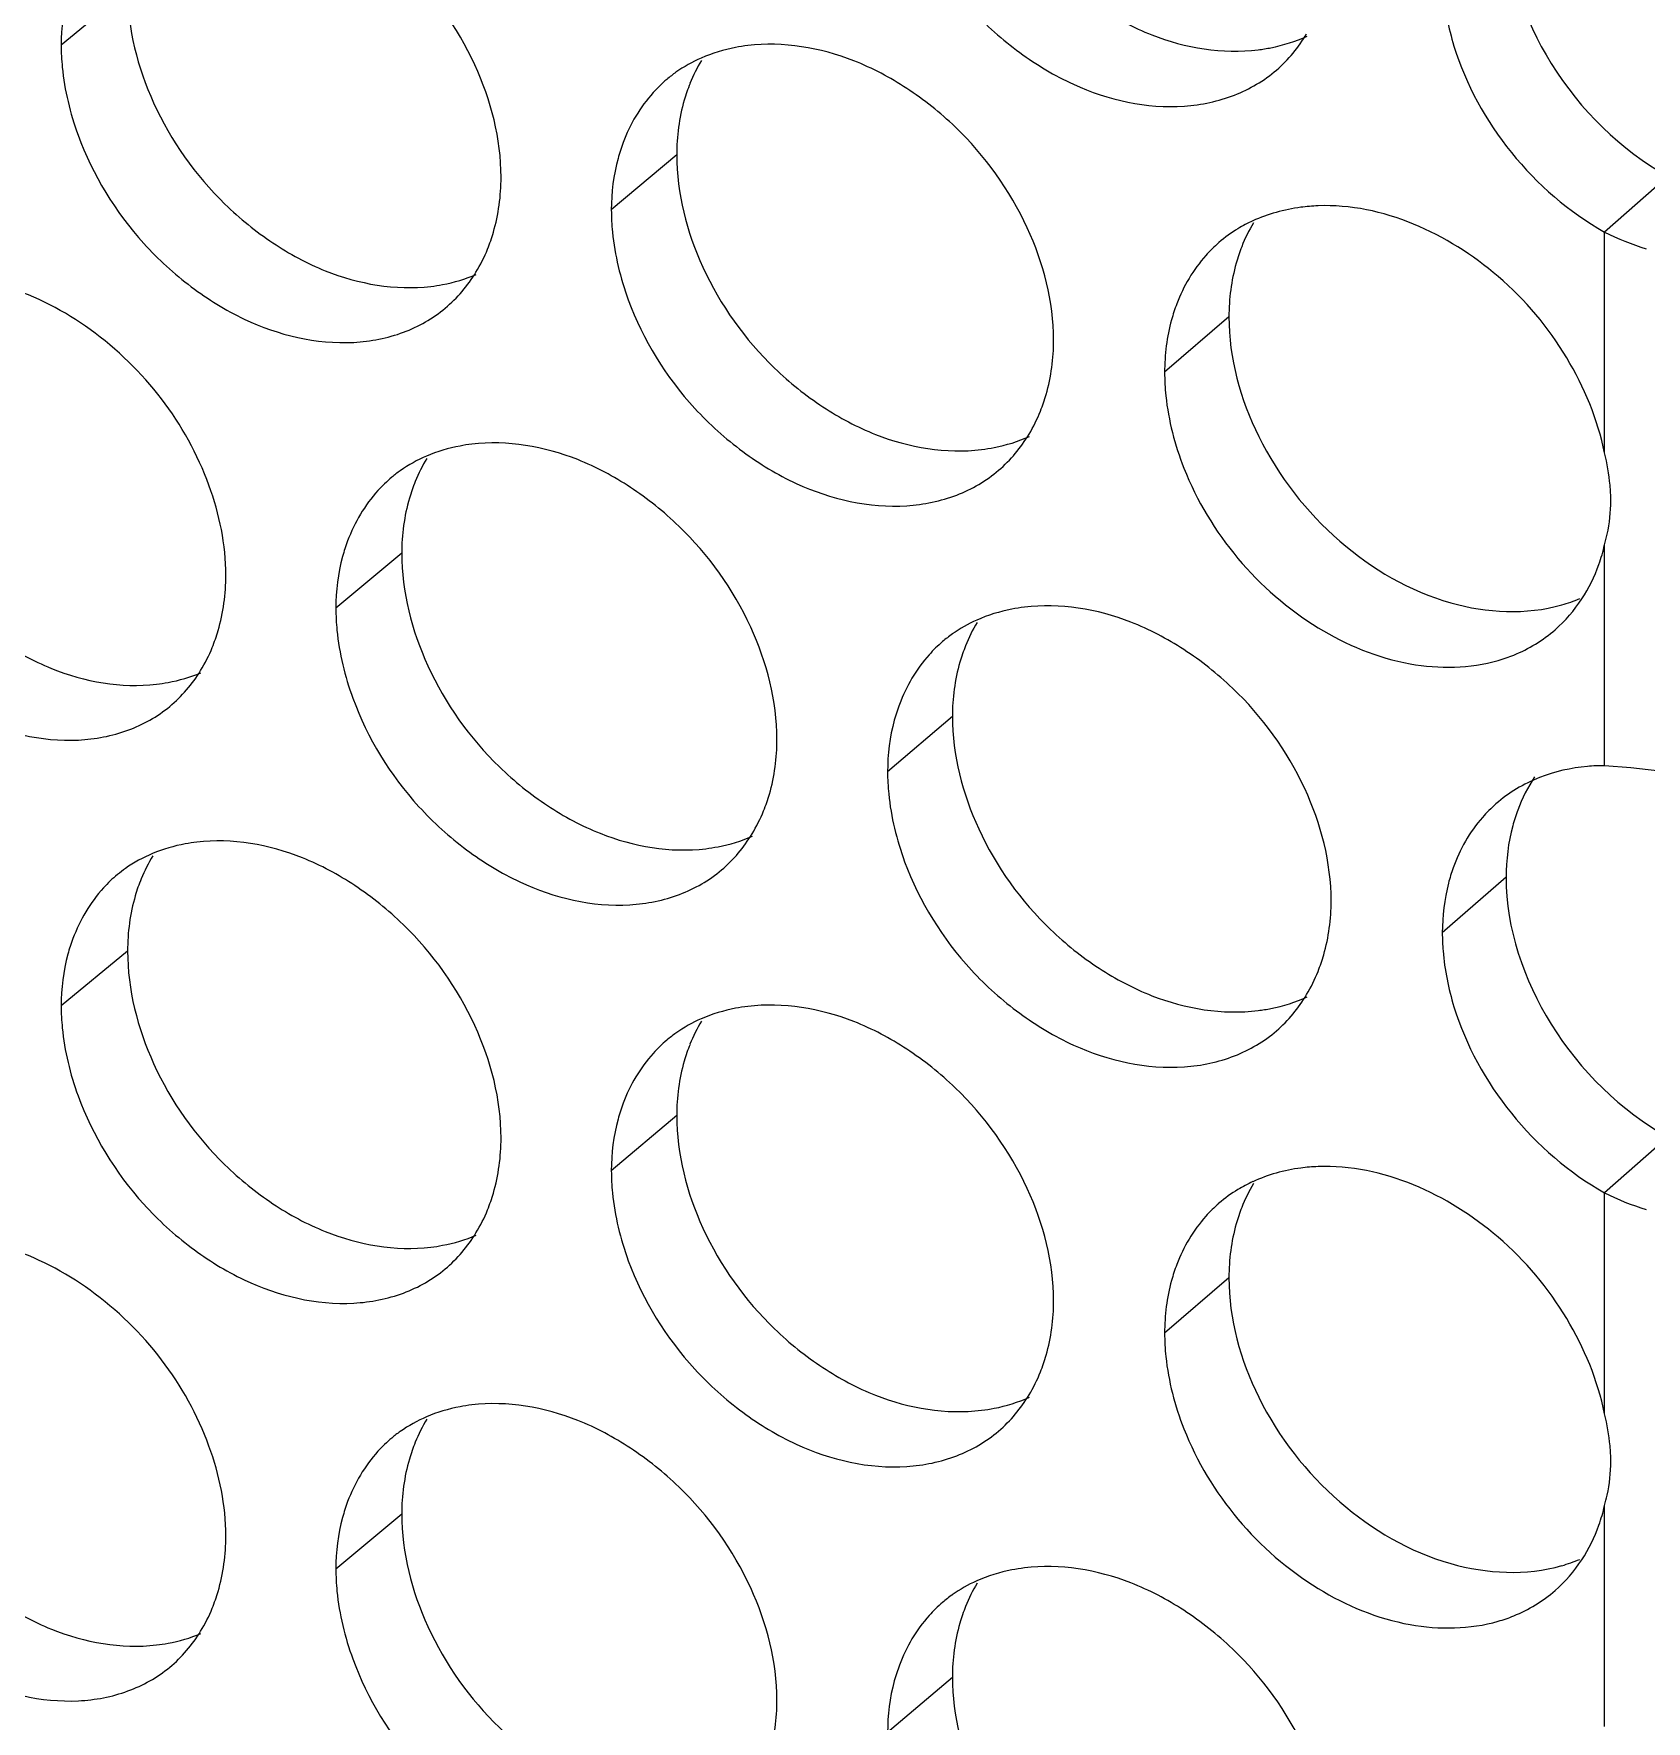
# Model space of a CAD drawing. Header units: millimetres. Extents: x 1177 to 4147, y 93 to 2194.
# Drawn here: x 2687.88 to 2701.09, y 939.57 to 953.4 of the extents above; entities that cross this region are included whole.
import ezdxf

# ---------------------------------------------------------------- set-up
doc = ezdxf.new("R2010")
doc.units = ezdxf.units.MM
doc.header["$LTSCALE"] = 0.1
doc.layers.get('0').update_dxf_attribs({"lineweight": 13})
doc.layers.add('标注', color=251, linetype='Continuous', lineweight=9)

# ---------------------------------------------------------------- blocks, each defined once
blk = doc.blocks.new('02')
for p, q in [((4627.348, 948.367), (4627.348, 950.954)), ((4627.348, 948.367), (4627.348, 950.954)), ((4627.348, 944.704), (4627.348, 947.291)), ((4627.348, 944.704), (4627.348, 947.291)), ((4627.348, 937.117), (4627.348, 939.704)), ((4627.348, 937.117), (4627.348, 939.704)), ((4627.348, 933.454), (4627.348, 936.041)), ((4627.348, 933.454), (4627.348, 936.041))]:
    blk.add_line(p, q)
at = {"layer": '标注'}
for p, q in [((4610.058, 953.784), (4609.28, 953.142)), ((4616.486, 951.857), (4615.721, 951.212)), ((4628.091, 951.605), (4627.348, 950.954)), ((4622.951, 949.96), (4622.198, 949.311)), ((4613.267, 947.192), (4612.496, 946.548)), ((4619.714, 945.28), (4618.955, 944.633)), ((4626.196, 943.398), (4625.449, 942.748)), ((4610.058, 942.534), (4609.28, 941.892)), ((4610.058, 942.534), (4609.28, 941.892)), ((4616.486, 940.607), (4615.721, 939.962)), ((4616.486, 940.607), (4615.721, 939.962)), ((4628.091, 940.355), (4627.348, 939.704)), ((4622.951, 938.71), (4622.198, 938.061)), ((4622.951, 938.71), (4622.198, 938.061)), ((4613.267, 935.942), (4612.496, 935.298)), ((4619.714, 934.03), (4618.955, 933.383))]:
    blk.add_line(p, q, dxfattribs=at)
for centre, radius, start, end in [((4617.403, 951.52), 1.599, 125.3449, 130.1938), ((4618.416, 951.98), 1.912, 149.0222, 158.126), ((4623.959, 949.5), 1.744, 114.6822, 121.1409), ((4624.886, 950.081), 1.918, 149.2796, 158.5755), ((4623.909, 949.583), 1.647, 121.1376, 130.744), ((4628.745, 953.74), 3.117, 243.3667, 253.0477), ((4612.506, 951.471), 1.906, 328.8204, 337.9261), ((4618.964, 949.571), 1.919, 329.1361, 338.1835), ((4615.192, 947.318), 1.906, 148.8645, 158.0006), ((4614.169, 946.863), 1.589, 125.3301, 129.8922), ((4625.364, 947.807), 2.058, 0.0408, 5.1029), ((4625.378, 947.736), 2.02, 340.5097, 347.2785), ((4626.352, 948.323), 1.805, 285.9402, 293.0214), ((4621.65, 945.399), 1.919, 149.179, 158.2551), ((4609.291, 946.807), 1.899, 328.661, 337.8031), ((4620.645, 944.934), 1.61, 125.3606, 130.4975), ((4615.73, 944.892), 1.912, 328.9787, 338.0529), ((4611.976, 942.664), 1.899, 148.7058, 157.8789), ((4611.976, 942.664), 1.899, 148.7058, 157.8789), ((4610.945, 942.213), 1.579, 125.316, 129.5927), ((4610.945, 942.213), 1.579, 125.316, 129.5927), ((4622.206, 943.008), 1.925, 329.2925, 338.318), ((4617.403, 940.27), 1.599, 125.3449, 130.1938), ((4617.403, 940.27), 1.599, 125.3449, 130.1938), ((4618.416, 940.73), 1.912, 149.0222, 158.126), ((4618.416, 940.73), 1.912, 149.0222, 158.126), ((4623.959, 938.25), 1.744, 114.6822, 121.1409), ((4623.959, 938.25), 1.744, 114.6822, 121.1409), ((4624.886, 938.831), 1.918, 149.2796, 158.5755), ((4624.886, 938.831), 1.918, 149.2796, 158.5755), ((4623.909, 938.333), 1.647, 121.1376, 130.744), ((4623.909, 938.333), 1.647, 121.1376, 130.744), ((4628.745, 942.49), 3.117, 243.3667, 253.0477), ((4612.506, 940.221), 1.906, 328.8204, 337.9261), ((4612.506, 940.221), 1.906, 328.8204, 337.9261), ((4618.964, 938.321), 1.919, 329.1361, 338.1835), ((4618.964, 938.321), 1.919, 329.1361, 338.1835), ((4615.192, 936.068), 1.906, 148.8645, 158.0006), ((4614.169, 935.613), 1.589, 125.3301, 129.8922), ((4625.364, 936.557), 2.058, 0.0408, 5.1029), ((4625.364, 936.557), 2.058, 0.0408, 5.1029), ((4625.378, 936.486), 2.02, 340.5097, 347.2785), ((4625.378, 936.486), 2.02, 340.5097, 347.2785), ((4626.352, 937.073), 1.805, 285.9402, 293.0214), ((4626.352, 937.073), 1.805, 285.9402, 293.0214), ((4621.65, 934.149), 1.919, 149.179, 158.2551), ((4609.291, 935.557), 1.899, 328.661, 337.8031), ((4620.645, 933.684), 1.61, 125.3606, 130.4975)]:
    blk.add_arc(centre, radius, start, end, dxfattribs=at)
for points, knots in [([(4619.714, 956.53), (4619.714, 956.08), (4619.958, 955.144), (4620.658, 954.17), (4621.412, 953.571), (4622.201, 953.149), (4622.877, 953.036), (4623.293, 953.088)], [0, 0, 0, 0, 0.246494, 0.511184, 0.643406, 0.77061, 1, 1, 1, 1]), ([(4614.43, 951.595), (4614.43, 952.046), (4614.186, 952.982), (4613.489, 953.959), (4612.738, 954.563), (4611.955, 954.989), (4611.282, 955.108), (4610.868, 955.06)], [0, 0, 0, 0, 0.246935, 0.51222, 0.644595, 0.771733, 1, 1, 1, 1]), ([(4619.155, 954.831), (4619.327, 954.364), (4619.735, 953.705), (4620.482, 953.043), (4621.286, 952.556), (4622.193, 952.351), (4623.018, 952.524), (4623.364, 952.726), (4623.508, 952.851)], [0, 0, 0, 0, 0.272504, 0.410462, 0.544153, 0.785671, 0.895417, 1, 1, 1, 1]), ([(4626.196, 954.648), (4626.196, 954.049), (4626.617, 952.813), (4627.539, 951.918), (4628.091, 951.605)], [0, 0, 0, 0, 0.485697, 1, 1, 1, 1]), ([(4625.449, 953.998), (4625.449, 953.927), (4625.462, 953.634), (4625.521, 953.344), (4625.586, 953.132)], [0, 0, 0, 0, 0.242222, 1, 1, 1, 1]), ([(4609.418, 953.931), (4609.395, 953.871), (4609.313, 953.615), (4609.28, 953.345), (4609.28, 953.142)], [0, 0, 0, 0, 0.241688, 1, 1, 1, 1]), ([(4610.058, 953.784), (4610.058, 953.333), (4610.299, 952.397), (4610.993, 951.418), (4611.74, 950.814), (4612.522, 950.387), (4613.194, 950.268), (4613.607, 950.317)], [0, 0, 0, 0, 0.247242, 0.512574, 0.644829, 0.771813, 1, 1, 1, 1]), ([(4623.293, 953.088), (4623.343, 953.094), (4623.54, 953.126), (4623.732, 953.186), (4623.866, 953.248)], [0, 0, 0, 0, 0.255988, 1, 1, 1, 1]), ([(4609.28, 953.142), (4609.28, 953.056), (4609.299, 952.698), (4609.385, 952.345), (4609.478, 952.089)], [0, 0, 0, 0, 0.240605, 1, 1, 1, 1]), ([(4617.318, 953.137), (4617.27, 953.131), (4617.084, 953.102), (4616.902, 953.047), (4616.773, 952.991)], [0, 0, 0, 0, 0.25587, 1, 1, 1, 1]), ([(4620.899, 949.689), (4620.899, 950.139), (4620.654, 951.075), (4619.952, 952.049), (4619.198, 952.649), (4618.409, 953.071), (4617.733, 953.187), (4617.318, 953.137)], [0, 0, 0, 0, 0.246434, 0.511288, 0.64364, 0.770925, 1, 1, 1, 1]), ([(4625.586, 953.132), (4625.724, 952.681), (4626.195, 951.826), (4626.932, 951.189), (4627.348, 950.954)], [0, 0, 0, 0, 0.49694, 1, 1, 1, 1]), ([(4616.37, 952.741), (4616.314, 952.693), (4616.097, 952.483), (4615.939, 952.215), (4615.859, 952.002)], [0, 0, 0, 0, 0.246074, 1, 1, 1, 1]), ([(4616.642, 952.692), (4616.616, 952.628), (4616.524, 952.359), (4616.486, 952.072), (4616.486, 951.857)], [0, 0, 0, 0, 0.241514, 1, 1, 1, 1]), ([(4609.478, 952.089), (4609.648, 951.624), (4610.049, 950.967), (4610.784, 950.3), (4611.575, 949.807), (4612.469, 949.589), (4613.288, 949.747), (4613.632, 949.941), (4613.776, 950.062)], [0, 0, 0, 0, 0.27351, 0.411743, 0.545537, 0.786668, 0.895956, 1, 1, 1, 1]), ([(4615.859, 952.002), (4615.837, 951.941), (4615.754, 951.686), (4615.721, 951.415), (4615.721, 951.212)], [0, 0, 0, 0, 0.241904, 1, 1, 1, 1]), ([(4616.486, 951.857), (4616.486, 951.407), (4616.729, 950.471), (4617.427, 949.495), (4618.179, 948.894), (4618.966, 948.471), (4619.641, 948.356), (4620.055, 948.407)], [0, 0, 0, 0, 0.246741, 0.511644, 0.643878, 0.771009, 1, 1, 1, 1]), ([(4614.272, 950.755), (4614.298, 950.819), (4614.392, 951.089), (4614.43, 951.378), (4614.43, 951.595)], [0, 0, 0, 0, 0.241422, 1, 1, 1, 1]), ([(4623.995, 951.261), (4623.927, 951.258), (4623.666, 951.236), (4623.407, 951.165), (4623.231, 951.084)], [0, 0, 0, 0, 0.258302, 1, 1, 1, 1]), ([(4627.348, 948.367), (4627.27, 948.759), (4626.947, 949.531), (4625.94, 950.739), (4624.749, 951.291), (4623.995, 951.261)], [0, 0, 0, 0, 0.254485, 0.51933, 1, 1, 1, 1]), ([(4615.721, 951.212), (4615.721, 951.126), (4615.74, 950.767), (4615.827, 950.414), (4615.92, 950.159)], [0, 0, 0, 0, 0.240702, 1, 1, 1, 1]), ([(4622.834, 950.83), (4622.779, 950.783), (4622.571, 950.578), (4622.419, 950.319), (4622.341, 950.114)], [0, 0, 0, 0, 0.246444, 1, 1, 1, 1]), ([(4623.101, 950.781), (4623.076, 950.718), (4622.987, 950.453), (4622.951, 950.172), (4622.951, 949.96)], [0, 0, 0, 0, 0.241851, 1, 1, 1, 1]), ([(4613.607, 950.317), (4613.653, 950.323), (4613.835, 950.351), (4614.014, 950.403), (4614.139, 950.458)], [0, 0, 0, 0, 0.255679, 1, 1, 1, 1]), ([(4611.209, 946.935), (4611.209, 947.292), (4611.053, 948.036), (4610.498, 949.037), (4609.671, 949.842), (4608.989, 950.204), (4608.638, 950.31)], [0, 0, 0, 0, 0.238714, 0.495406, 0.754851, 1, 1, 1, 1]), ([(4615.92, 950.159), (4616.091, 949.693), (4616.498, 949.035), (4617.24, 948.371), (4618.04, 947.882), (4618.943, 947.673), (4619.766, 947.841), (4620.111, 948.04), (4620.255, 948.164)], [0, 0, 0, 0, 0.272838, 0.410886, 0.544611, 0.786, 0.895595, 1, 1, 1, 1]), ([(4622.341, 950.114), (4622.317, 950.052), (4622.232, 949.793), (4622.198, 949.518), (4622.198, 949.311)], [0, 0, 0, 0, 0.242016, 1, 1, 1, 1]), ([(4622.951, 949.96), (4622.951, 949.479), (4623.228, 948.477), (4624.17, 947.279), (4625.446, 946.521), (4626.431, 946.468), (4626.848, 946.588)], [0, 0, 0, 0, 0.249772, 0.517807, 0.774905, 1, 1, 1, 1]), ([(4620.745, 948.858), (4620.77, 948.922), (4620.862, 949.189), (4620.899, 949.475), (4620.899, 949.689)], [0, 0, 0, 0, 0.241748, 1, 1, 1, 1]), ([(4622.198, 949.311), (4622.198, 949.219), (4622.219, 948.837), (4622.318, 948.461), (4622.424, 948.19)], [0, 0, 0, 0, 0.240389, 1, 1, 1, 1]), ([(4606.857, 949.134), (4606.857, 948.683), (4607.098, 947.747), (4607.789, 946.766), (4608.535, 946.16), (4609.314, 945.731), (4609.984, 945.611), (4610.396, 945.659)], [0, 0, 0, 0, 0.247494, 0.513042, 0.645309, 0.772218, 1, 1, 1, 1]), ([(4614.089, 948.47), (4614.042, 948.464), (4613.861, 948.436), (4613.683, 948.384), (4613.557, 948.33)], [0, 0, 0, 0, 0.255763, 1, 1, 1, 1]), ([(4617.66, 945.013), (4617.66, 945.464), (4617.416, 946.4), (4616.716, 947.375), (4615.963, 947.977), (4615.177, 948.401), (4614.503, 948.519), (4614.089, 948.47)], [0, 0, 0, 0, 0.246684, 0.511753, 0.644116, 0.771328, 1, 1, 1, 1]), ([(4620.055, 948.407), (4620.105, 948.413), (4620.296, 948.443), (4620.484, 948.501), (4620.615, 948.56)], [0, 0, 0, 0, 0.255887, 1, 1, 1, 1]), ([(4613.15, 948.082), (4613.093, 948.034), (4612.873, 947.823), (4612.714, 947.552), (4612.634, 947.338)], [0, 0, 0, 0, 0.245947, 1, 1, 1, 1]), ([(4622.424, 948.19), (4622.574, 947.808), (4623.01, 947.088), (4623.936, 946.281), (4625.012, 945.832), (4625.772, 945.842), (4626.103, 945.937)], [0, 0, 0, 0, 0.264547, 0.530604, 0.77855, 1, 1, 1, 1]), ([(4613.425, 948.032), (4613.399, 947.968), (4613.305, 947.697), (4613.267, 947.408), (4613.267, 947.192)], [0, 0, 0, 0, 0.241351, 1, 1, 1, 1]), ([(4627.348, 947.291), (4627.36, 947.332), (4627.404, 947.501), (4627.421, 947.677), (4627.421, 947.809)], [0, 0, 0, 0, 0.244815, 1, 1, 1, 1]), ([(4606.271, 947.44), (4606.44, 946.975), (4606.839, 946.319), (4607.569, 945.651), (4608.356, 945.156), (4609.246, 944.934), (4610.062, 945.087), (4610.406, 945.279), (4610.551, 945.398)], [0, 0, 0, 0, 0.27385, 0.412176, 0.546005, 0.787007, 0.896139, 1, 1, 1, 1]), ([(4612.634, 947.338), (4612.611, 947.277), (4612.529, 947.022), (4612.496, 946.751), (4612.496, 946.548)], [0, 0, 0, 0, 0.241796, 1, 1, 1, 1]), ([(4613.267, 947.192), (4613.267, 946.741), (4613.51, 945.806), (4614.205, 944.828), (4614.955, 944.225), (4615.739, 943.8), (4616.413, 943.683), (4616.827, 943.733)], [0, 0, 0, 0, 0.246991, 0.512108, 0.644352, 0.77141, 1, 1, 1, 1]), ([(4611.049, 946.09), (4611.075, 946.154), (4611.17, 946.426), (4611.209, 946.717), (4611.209, 946.935)], [0, 0, 0, 0, 0.241257, 1, 1, 1, 1]), ([(4612.496, 946.548), (4612.496, 946.462), (4612.515, 946.104), (4612.601, 945.751), (4612.695, 945.495)], [0, 0, 0, 0, 0.240653, 1, 1, 1, 1]), ([(4620.556, 946.561), (4620.507, 946.555), (4620.316, 946.525), (4620.129, 946.468), (4619.998, 946.409)], [0, 0, 0, 0, 0.255975, 1, 1, 1, 1]), ([(4624.148, 943.122), (4624.148, 943.572), (4623.902, 944.508), (4623.198, 945.48), (4622.441, 946.078), (4621.65, 946.499), (4620.973, 946.613), (4620.556, 946.561)], [0, 0, 0, 0, 0.246187, 0.510826, 0.643167, 0.770525, 1, 1, 1, 1]), ([(4626.103, 945.937), (4626.165, 945.955), (4626.405, 946.037), (4626.627, 946.173), (4626.769, 946.297)], [0, 0, 0, 0, 0.255293, 1, 1, 1, 1]), ([(4619.599, 946.158), (4619.543, 946.11), (4619.329, 945.901), (4619.173, 945.634), (4619.094, 945.423)], [0, 0, 0, 0, 0.246198, 1, 1, 1, 1]), ([(4619.868, 946.11), (4619.843, 946.046), (4619.751, 945.779), (4619.714, 945.494), (4619.714, 945.28)], [0, 0, 0, 0, 0.241677, 1, 1, 1, 1]), ([(4610.396, 945.659), (4610.441, 945.664), (4610.618, 945.691), (4610.792, 945.741), (4610.915, 945.793)], [0, 0, 0, 0, 0.255573, 1, 1, 1, 1]), ([(4612.695, 945.495), (4612.865, 945.029), (4613.269, 944.372), (4614.007, 943.707), (4614.803, 943.216), (4615.701, 943.002), (4616.522, 943.165), (4616.867, 943.362), (4617.011, 943.484)], [0, 0, 0, 0, 0.273173, 0.411313, 0.545072, 0.786333, 0.895775, 1, 1, 1, 1]), ([(4619.094, 945.423), (4619.071, 945.363), (4618.988, 945.107), (4618.955, 944.836), (4618.955, 944.633)], [0, 0, 0, 0, 0.242012, 1, 1, 1, 1]), ([(4619.714, 945.28), (4619.714, 944.83), (4619.958, 943.894), (4620.658, 942.92), (4621.412, 942.321), (4622.201, 941.899), (4622.877, 941.786), (4623.293, 941.838)], [0, 0, 0, 0, 0.246494, 0.511184, 0.643406, 0.77061, 1, 1, 1, 1]), ([(4617.504, 944.178), (4617.53, 944.241), (4617.623, 944.511), (4617.66, 944.798), (4617.66, 945.013)], [0, 0, 0, 0, 0.241585, 1, 1, 1, 1]), ([(4618.955, 944.633), (4618.955, 944.547), (4618.974, 944.188), (4619.061, 943.836), (4619.155, 943.581)], [0, 0, 0, 0, 0.240751, 1, 1, 1, 1]), ([(4627.348, 944.704), (4627.281, 944.705), (4627.022, 944.694), (4626.765, 944.636), (4626.586, 944.566)], [0, 0, 0, 0, 0.258603, 1, 1, 1, 1]), ([(4630.617, 944.049), (4630.361, 944.15), (4629.819, 944.314), (4628.729, 944.546), (4627.896, 944.667), (4627.348, 944.704)], [0, 0, 0, 0, 0.246985, 0.506558, 1, 1, 1, 1]), ([(4626.077, 944.258), (4626.021, 944.209), (4625.806, 943.995), (4625.653, 943.723), (4625.576, 943.508)], [0, 0, 0, 0, 0.24633, 1, 1, 1, 1]), ([(4626.333, 944.186), (4626.31, 944.125), (4626.229, 943.87), (4626.196, 943.6), (4626.196, 943.398)], [0, 0, 0, 0, 0.242216, 1, 1, 1, 1]), ([(4610.868, 943.81), (4610.823, 943.805), (4610.647, 943.778), (4610.473, 943.728), (4610.351, 943.677)], [0, 0, 0, 0, 0.255654, 1, 1, 1, 1]), ([(4610.868, 943.81), (4610.823, 943.805), (4610.647, 943.778), (4610.473, 943.728), (4610.351, 943.677)], [0, 0, 0, 0, 0.255654, 1, 1, 1, 1]), ([(4614.43, 940.345), (4614.43, 940.796), (4614.186, 941.732), (4613.489, 942.709), (4612.738, 943.313), (4611.955, 943.739), (4611.282, 943.858), (4610.868, 943.81)], [0, 0, 0, 0, 0.246935, 0.51222, 0.644595, 0.771733, 1, 1, 1, 1]), ([(4614.43, 940.345), (4614.43, 940.796), (4614.186, 941.732), (4613.489, 942.709), (4612.738, 943.313), (4611.955, 943.739), (4611.282, 943.858), (4610.868, 943.81)], [0, 0, 0, 0, 0.246935, 0.51222, 0.644595, 0.771733, 1, 1, 1, 1]), ([(4616.827, 943.733), (4616.875, 943.739), (4617.061, 943.768), (4617.244, 943.823), (4617.373, 943.88)], [0, 0, 0, 0, 0.255784, 1, 1, 1, 1]), ([(4619.155, 943.581), (4619.327, 943.114), (4619.735, 942.455), (4620.482, 941.793), (4621.286, 941.306), (4622.193, 941.101), (4623.018, 941.274), (4623.364, 941.476), (4623.508, 941.601)], [0, 0, 0, 0, 0.272504, 0.410462, 0.544153, 0.785671, 0.895417, 1, 1, 1, 1]), ([(4609.939, 943.43), (4609.881, 943.382), (4609.659, 943.17), (4609.499, 942.897), (4609.418, 942.681)], [0, 0, 0, 0, 0.245817, 1, 1, 1, 1]), ([(4609.939, 943.43), (4609.881, 943.382), (4609.659, 943.17), (4609.499, 942.897), (4609.418, 942.681)], [0, 0, 0, 0, 0.245817, 1, 1, 1, 1]), ([(4610.217, 943.379), (4610.19, 943.315), (4610.096, 943.043), (4610.058, 942.752), (4610.058, 942.534)], [0, 0, 0, 0, 0.241186, 1, 1, 1, 1]), ([(4610.217, 943.379), (4610.19, 943.315), (4610.096, 943.043), (4610.058, 942.752), (4610.058, 942.534)], [0, 0, 0, 0, 0.241186, 1, 1, 1, 1]), ([(4625.576, 943.508), (4625.555, 943.449), (4625.48, 943.202), (4625.449, 942.943), (4625.449, 942.748)], [0, 0, 0, 0, 0.242457, 1, 1, 1, 1]), ([(4626.196, 943.398), (4626.196, 942.799), (4626.617, 941.563), (4627.539, 940.668), (4628.091, 940.355)], [0, 0, 0, 0, 0.485697, 1, 1, 1, 1]), ([(4623.995, 942.297), (4624.02, 942.36), (4624.111, 942.626), (4624.148, 942.909), (4624.148, 943.122)], [0, 0, 0, 0, 0.241909, 1, 1, 1, 1]), ([(4625.449, 942.748), (4625.449, 942.677), (4625.462, 942.384), (4625.521, 942.094), (4625.586, 941.882)], [0, 0, 0, 0, 0.242222, 1, 1, 1, 1]), ([(4609.418, 942.681), (4609.395, 942.621), (4609.313, 942.365), (4609.28, 942.095), (4609.28, 941.892)], [0, 0, 0, 0, 0.241688, 1, 1, 1, 1]), ([(4609.418, 942.681), (4609.395, 942.621), (4609.313, 942.365), (4609.28, 942.095), (4609.28, 941.892)], [0, 0, 0, 0, 0.241688, 1, 1, 1, 1]), ([(4610.058, 942.534), (4610.058, 942.083), (4610.299, 941.147), (4610.993, 940.168), (4611.74, 939.564), (4612.522, 939.137), (4613.194, 939.018), (4613.607, 939.067)], [0, 0, 0, 0, 0.247242, 0.512574, 0.644829, 0.771813, 1, 1, 1, 1]), ([(4610.058, 942.534), (4610.058, 942.083), (4610.299, 941.147), (4610.993, 940.168), (4611.74, 939.564), (4612.522, 939.137), (4613.194, 939.018), (4613.607, 939.067)], [0, 0, 0, 0, 0.247242, 0.512574, 0.644829, 0.771813, 1, 1, 1, 1]), ([(4623.293, 941.838), (4623.343, 941.844), (4623.54, 941.876), (4623.732, 941.936), (4623.866, 941.998)], [0, 0, 0, 0, 0.255988, 1, 1, 1, 1]), ([(4609.28, 941.892), (4609.28, 941.806), (4609.299, 941.448), (4609.385, 941.095), (4609.478, 940.839)], [0, 0, 0, 0, 0.240605, 1, 1, 1, 1]), ([(4609.28, 941.892), (4609.28, 941.806), (4609.299, 941.448), (4609.385, 941.095), (4609.478, 940.839)], [0, 0, 0, 0, 0.240605, 1, 1, 1, 1]), ([(4617.318, 941.887), (4617.27, 941.881), (4617.084, 941.852), (4616.902, 941.797), (4616.773, 941.741)], [0, 0, 0, 0, 0.25587, 1, 1, 1, 1]), ([(4617.318, 941.887), (4617.27, 941.881), (4617.084, 941.852), (4616.902, 941.797), (4616.773, 941.741)], [0, 0, 0, 0, 0.25587, 1, 1, 1, 1]), ([(4620.899, 938.439), (4620.899, 938.889), (4620.654, 939.825), (4619.952, 940.799), (4619.198, 941.399), (4618.409, 941.821), (4617.733, 941.937), (4617.318, 941.887)], [0, 0, 0, 0, 0.246434, 0.511288, 0.64364, 0.770925, 1, 1, 1, 1]), ([(4620.899, 938.439), (4620.899, 938.889), (4620.654, 939.825), (4619.952, 940.799), (4619.198, 941.399), (4618.409, 941.821), (4617.733, 941.937), (4617.318, 941.887)], [0, 0, 0, 0, 0.246434, 0.511288, 0.64364, 0.770925, 1, 1, 1, 1]), ([(4625.586, 941.882), (4625.724, 941.431), (4626.195, 940.576), (4626.932, 939.939), (4627.348, 939.704)], [0, 0, 0, 0, 0.49694, 1, 1, 1, 1]), ([(4616.37, 941.491), (4616.314, 941.443), (4616.097, 941.233), (4615.939, 940.965), (4615.859, 940.752)], [0, 0, 0, 0, 0.246074, 1, 1, 1, 1]), ([(4616.37, 941.491), (4616.314, 941.443), (4616.097, 941.233), (4615.939, 940.965), (4615.859, 940.752)], [0, 0, 0, 0, 0.246074, 1, 1, 1, 1]), ([(4616.642, 941.442), (4616.616, 941.378), (4616.524, 941.109), (4616.486, 940.822), (4616.486, 940.607)], [0, 0, 0, 0, 0.241514, 1, 1, 1, 1]), ([(4616.642, 941.442), (4616.616, 941.378), (4616.524, 941.109), (4616.486, 940.822), (4616.486, 940.607)], [0, 0, 0, 0, 0.241514, 1, 1, 1, 1]), ([(4609.478, 940.839), (4609.648, 940.374), (4610.049, 939.717), (4610.784, 939.05), (4611.575, 938.557), (4612.469, 938.339), (4613.288, 938.497), (4613.632, 938.691), (4613.776, 938.812)], [0, 0, 0, 0, 0.27351, 0.411743, 0.545537, 0.786668, 0.895956, 1, 1, 1, 1]), ([(4609.478, 940.839), (4609.648, 940.374), (4610.049, 939.717), (4610.784, 939.05), (4611.575, 938.557), (4612.469, 938.339), (4613.288, 938.497), (4613.632, 938.691), (4613.776, 938.812)], [0, 0, 0, 0, 0.27351, 0.411743, 0.545537, 0.786668, 0.895956, 1, 1, 1, 1]), ([(4615.859, 940.752), (4615.837, 940.691), (4615.754, 940.436), (4615.721, 940.165), (4615.721, 939.962)], [0, 0, 0, 0, 0.241904, 1, 1, 1, 1]), ([(4615.859, 940.752), (4615.837, 940.691), (4615.754, 940.436), (4615.721, 940.165), (4615.721, 939.962)], [0, 0, 0, 0, 0.241904, 1, 1, 1, 1]), ([(4616.486, 940.607), (4616.486, 940.157), (4616.729, 939.221), (4617.427, 938.245), (4618.179, 937.644), (4618.966, 937.221), (4619.641, 937.106), (4620.055, 937.157)], [0, 0, 0, 0, 0.246741, 0.511644, 0.643878, 0.771009, 1, 1, 1, 1]), ([(4616.486, 940.607), (4616.486, 940.157), (4616.729, 939.221), (4617.427, 938.245), (4618.179, 937.644), (4618.966, 937.221), (4619.641, 937.106), (4620.055, 937.157)], [0, 0, 0, 0, 0.246741, 0.511644, 0.643878, 0.771009, 1, 1, 1, 1]), ([(4614.272, 939.505), (4614.298, 939.569), (4614.392, 939.839), (4614.43, 940.128), (4614.43, 940.345)], [0, 0, 0, 0, 0.241422, 1, 1, 1, 1]), ([(4614.272, 939.505), (4614.298, 939.569), (4614.392, 939.839), (4614.43, 940.128), (4614.43, 940.345)], [0, 0, 0, 0, 0.241422, 1, 1, 1, 1]), ([(4623.995, 940.011), (4623.927, 940.008), (4623.666, 939.986), (4623.407, 939.915), (4623.231, 939.834)], [0, 0, 0, 0, 0.258302, 1, 1, 1, 1]), ([(4623.995, 940.011), (4623.927, 940.008), (4623.666, 939.986), (4623.407, 939.915), (4623.231, 939.834)], [0, 0, 0, 0, 0.258302, 1, 1, 1, 1]), ([(4627.348, 937.117), (4627.27, 937.509), (4626.947, 938.281), (4625.94, 939.489), (4624.749, 940.041), (4623.995, 940.011)], [0, 0, 0, 0, 0.254485, 0.51933, 1, 1, 1, 1]), ([(4627.348, 937.117), (4627.27, 937.509), (4626.947, 938.281), (4625.94, 939.489), (4624.749, 940.041), (4623.995, 940.011)], [0, 0, 0, 0, 0.254485, 0.51933, 1, 1, 1, 1]), ([(4615.721, 939.962), (4615.721, 939.876), (4615.74, 939.517), (4615.827, 939.164), (4615.92, 938.909)], [0, 0, 0, 0, 0.240702, 1, 1, 1, 1]), ([(4615.721, 939.962), (4615.721, 939.876), (4615.74, 939.517), (4615.827, 939.164), (4615.92, 938.909)], [0, 0, 0, 0, 0.240702, 1, 1, 1, 1]), ([(4622.834, 939.58), (4622.779, 939.533), (4622.571, 939.328), (4622.419, 939.069), (4622.341, 938.864)], [0, 0, 0, 0, 0.246444, 1, 1, 1, 1]), ([(4622.834, 939.58), (4622.779, 939.533), (4622.571, 939.328), (4622.419, 939.069), (4622.341, 938.864)], [0, 0, 0, 0, 0.246444, 1, 1, 1, 1]), ([(4623.101, 939.531), (4623.076, 939.468), (4622.987, 939.203), (4622.951, 938.922), (4622.951, 938.71)], [0, 0, 0, 0, 0.241851, 1, 1, 1, 1]), ([(4623.101, 939.531), (4623.076, 939.468), (4622.987, 939.203), (4622.951, 938.922), (4622.951, 938.71)], [0, 0, 0, 0, 0.241851, 1, 1, 1, 1]), ([(4613.607, 939.067), (4613.653, 939.073), (4613.835, 939.101), (4614.014, 939.153), (4614.139, 939.208)], [0, 0, 0, 0, 0.255679, 1, 1, 1, 1]), ([(4613.607, 939.067), (4613.653, 939.073), (4613.835, 939.101), (4614.014, 939.153), (4614.139, 939.208)], [0, 0, 0, 0, 0.255679, 1, 1, 1, 1]), ([(4611.209, 935.685), (4611.209, 936.042), (4611.053, 936.786), (4610.498, 937.787), (4609.671, 938.592), (4608.989, 938.954), (4608.638, 939.06)], [0, 0, 0, 0, 0.238714, 0.495406, 0.754851, 1, 1, 1, 1]), ([(4615.92, 938.909), (4616.091, 938.443), (4616.498, 937.785), (4617.24, 937.121), (4618.04, 936.632), (4618.943, 936.423), (4619.766, 936.591), (4620.111, 936.79), (4620.255, 936.914)], [0, 0, 0, 0, 0.272838, 0.410886, 0.544611, 0.786, 0.895595, 1, 1, 1, 1]), ([(4615.92, 938.909), (4616.091, 938.443), (4616.498, 937.785), (4617.24, 937.121), (4618.04, 936.632), (4618.943, 936.423), (4619.766, 936.591), (4620.111, 936.79), (4620.255, 936.914)], [0, 0, 0, 0, 0.272838, 0.410886, 0.544611, 0.786, 0.895595, 1, 1, 1, 1]), ([(4622.341, 938.864), (4622.317, 938.802), (4622.232, 938.543), (4622.198, 938.268), (4622.198, 938.061)], [0, 0, 0, 0, 0.242016, 1, 1, 1, 1]), ([(4622.341, 938.864), (4622.317, 938.802), (4622.232, 938.543), (4622.198, 938.268), (4622.198, 938.061)], [0, 0, 0, 0, 0.242016, 1, 1, 1, 1]), ([(4622.951, 938.71), (4622.951, 938.229), (4623.228, 937.227), (4624.17, 936.029), (4625.446, 935.271), (4626.431, 935.218), (4626.848, 935.338)], [0, 0, 0, 0, 0.249772, 0.517807, 0.774905, 1, 1, 1, 1]), ([(4622.951, 938.71), (4622.951, 938.229), (4623.228, 937.227), (4624.17, 936.029), (4625.446, 935.271), (4626.431, 935.218), (4626.848, 935.338)], [0, 0, 0, 0, 0.249772, 0.517807, 0.774905, 1, 1, 1, 1]), ([(4620.745, 937.608), (4620.77, 937.672), (4620.862, 937.939), (4620.899, 938.225), (4620.899, 938.439)], [0, 0, 0, 0, 0.241748, 1, 1, 1, 1]), ([(4620.745, 937.608), (4620.77, 937.672), (4620.862, 937.939), (4620.899, 938.225), (4620.899, 938.439)], [0, 0, 0, 0, 0.241748, 1, 1, 1, 1]), ([(4622.198, 938.061), (4622.198, 937.969), (4622.219, 937.587), (4622.318, 937.211), (4622.424, 936.94)], [0, 0, 0, 0, 0.240389, 1, 1, 1, 1]), ([(4622.198, 938.061), (4622.198, 937.969), (4622.219, 937.587), (4622.318, 937.211), (4622.424, 936.94)], [0, 0, 0, 0, 0.240389, 1, 1, 1, 1]), ([(4606.857, 937.884), (4606.857, 937.433), (4607.098, 936.497), (4607.789, 935.516), (4608.535, 934.91), (4609.314, 934.481), (4609.984, 934.361), (4610.396, 934.409)], [0, 0, 0, 0, 0.247494, 0.513042, 0.645309, 0.772218, 1, 1, 1, 1]), ([(4614.089, 937.22), (4614.042, 937.214), (4613.861, 937.186), (4613.683, 937.134), (4613.557, 937.08)], [0, 0, 0, 0, 0.255763, 1, 1, 1, 1]), ([(4617.66, 933.763), (4617.66, 934.214), (4617.416, 935.15), (4616.716, 936.125), (4615.963, 936.727), (4615.177, 937.151), (4614.503, 937.269), (4614.089, 937.22)], [0, 0, 0, 0, 0.246684, 0.511753, 0.644116, 0.771328, 1, 1, 1, 1]), ([(4620.055, 937.157), (4620.105, 937.163), (4620.296, 937.193), (4620.484, 937.251), (4620.615, 937.31)], [0, 0, 0, 0, 0.255887, 1, 1, 1, 1]), ([(4620.055, 937.157), (4620.105, 937.163), (4620.296, 937.193), (4620.484, 937.251), (4620.615, 937.31)], [0, 0, 0, 0, 0.255887, 1, 1, 1, 1]), ([(4613.15, 936.832), (4613.093, 936.784), (4612.873, 936.573), (4612.714, 936.302), (4612.634, 936.088)], [0, 0, 0, 0, 0.245947, 1, 1, 1, 1]), ([(4622.424, 936.94), (4622.574, 936.558), (4623.01, 935.838), (4623.936, 935.031), (4625.012, 934.582), (4625.772, 934.592), (4626.103, 934.687)], [0, 0, 0, 0, 0.264547, 0.530604, 0.77855, 1, 1, 1, 1]), ([(4622.424, 936.94), (4622.574, 936.558), (4623.01, 935.838), (4623.936, 935.031), (4625.012, 934.582), (4625.772, 934.592), (4626.103, 934.687)], [0, 0, 0, 0, 0.264547, 0.530604, 0.77855, 1, 1, 1, 1]), ([(4613.425, 936.782), (4613.399, 936.718), (4613.305, 936.447), (4613.267, 936.158), (4613.267, 935.942)], [0, 0, 0, 0, 0.241351, 1, 1, 1, 1]), ([(4627.348, 936.041), (4627.36, 936.082), (4627.404, 936.251), (4627.421, 936.427), (4627.421, 936.559)], [0, 0, 0, 0, 0.244815, 1, 1, 1, 1]), ([(4627.348, 936.041), (4627.36, 936.082), (4627.404, 936.251), (4627.421, 936.427), (4627.421, 936.559)], [0, 0, 0, 0, 0.244815, 1, 1, 1, 1]), ([(4606.271, 936.19), (4606.44, 935.725), (4606.839, 935.069), (4607.569, 934.401), (4608.356, 933.906), (4609.246, 933.684), (4610.062, 933.837), (4610.406, 934.029), (4610.551, 934.148)], [0, 0, 0, 0, 0.27385, 0.412176, 0.546005, 0.787007, 0.896139, 1, 1, 1, 1]), ([(4612.634, 936.088), (4612.611, 936.027), (4612.529, 935.772), (4612.496, 935.501), (4612.496, 935.298)], [0, 0, 0, 0, 0.241796, 1, 1, 1, 1]), ([(4613.267, 935.942), (4613.267, 935.491), (4613.51, 934.556), (4614.205, 933.578), (4614.955, 932.975), (4615.739, 932.55), (4616.413, 932.433), (4616.827, 932.483)], [0, 0, 0, 0, 0.246991, 0.512108, 0.644352, 0.77141, 1, 1, 1, 1]), ([(4611.049, 934.84), (4611.075, 934.904), (4611.17, 935.176), (4611.209, 935.467), (4611.209, 935.685)], [0, 0, 0, 0, 0.241257, 1, 1, 1, 1]), ([(4612.496, 935.298), (4612.496, 935.212), (4612.515, 934.854), (4612.601, 934.501), (4612.695, 934.245)], [0, 0, 0, 0, 0.240653, 1, 1, 1, 1]), ([(4620.556, 935.311), (4620.507, 935.305), (4620.316, 935.275), (4620.129, 935.218), (4619.998, 935.159)], [0, 0, 0, 0, 0.255975, 1, 1, 1, 1]), ([(4624.148, 931.872), (4624.148, 932.322), (4623.902, 933.258), (4623.198, 934.23), (4622.441, 934.828), (4621.65, 935.249), (4620.973, 935.363), (4620.556, 935.311)], [0, 0, 0, 0, 0.246187, 0.510826, 0.643167, 0.770525, 1, 1, 1, 1]), ([(4626.103, 934.687), (4626.165, 934.705), (4626.405, 934.787), (4626.627, 934.923), (4626.769, 935.047)], [0, 0, 0, 0, 0.255293, 1, 1, 1, 1]), ([(4626.103, 934.687), (4626.165, 934.705), (4626.405, 934.787), (4626.627, 934.923), (4626.769, 935.047)], [0, 0, 0, 0, 0.255293, 1, 1, 1, 1]), ([(4619.599, 934.908), (4619.543, 934.86), (4619.329, 934.651), (4619.173, 934.384), (4619.094, 934.173)], [0, 0, 0, 0, 0.246198, 1, 1, 1, 1]), ([(4619.868, 934.86), (4619.843, 934.796), (4619.751, 934.529), (4619.714, 934.244), (4619.714, 934.03)], [0, 0, 0, 0, 0.241677, 1, 1, 1, 1]), ([(4610.396, 934.409), (4610.441, 934.414), (4610.618, 934.441), (4610.792, 934.491), (4610.915, 934.543)], [0, 0, 0, 0, 0.255573, 1, 1, 1, 1]), ([(4612.695, 934.245), (4612.865, 933.779), (4613.269, 933.122), (4614.007, 932.457), (4614.803, 931.966), (4615.701, 931.752), (4616.522, 931.915), (4616.867, 932.112), (4617.011, 932.234)], [0, 0, 0, 0, 0.273173, 0.411313, 0.545072, 0.786333, 0.895775, 1, 1, 1, 1]), ([(4619.094, 934.173), (4619.071, 934.113), (4618.988, 933.857), (4618.955, 933.586), (4618.955, 933.383)], [0, 0, 0, 0, 0.242012, 1, 1, 1, 1]), ([(4619.714, 934.03), (4619.714, 933.58), (4619.958, 932.644), (4620.658, 931.67), (4621.412, 931.071), (4622.201, 930.649), (4622.877, 930.536), (4623.293, 930.588)], [0, 0, 0, 0, 0.246494, 0.511184, 0.643406, 0.77061, 1, 1, 1, 1]), ([(4617.504, 932.928), (4617.53, 932.991), (4617.623, 933.261), (4617.66, 933.548), (4617.66, 933.763)], [0, 0, 0, 0, 0.241585, 1, 1, 1, 1])]:
    blk.add_open_spline(points, degree=3, knots=knots, dxfattribs=at)
for points in [[(4623.508, 952.851), (4623.647, 952.971), (4623.767, 953.117), (4623.861, 953.275)], [(4616.773, 952.991), (4616.669, 952.945), (4616.57, 952.89), (4616.477, 952.824)], [(4613.776, 950.062), (4613.918, 950.181), (4614.04, 950.326), (4614.136, 950.484)], [(4620.255, 948.164), (4620.395, 948.284), (4620.516, 948.429), (4620.611, 948.587)], [(4613.557, 948.33), (4613.45, 948.284), (4613.346, 948.227), (4613.25, 948.159)], [(4627.413, 947.99), (4627.402, 948.117), (4627.379, 948.243), (4627.348, 948.367)], [(4627.082, 946.657), (4627.164, 946.783), (4627.232, 946.92), (4627.282, 947.062)], [(4626.769, 946.297), (4626.889, 946.402), (4626.995, 946.524), (4627.082, 946.657)], [(4619.998, 946.409), (4619.898, 946.364), (4619.802, 946.31), (4619.713, 946.247)], [(4610.551, 945.398), (4610.693, 945.516), (4610.816, 945.661), (4610.913, 945.819)], [(4626.586, 944.566), (4626.402, 944.493), (4626.226, 944.389), (4626.077, 944.258)], [(4626.53, 944.574), (4626.449, 944.453), (4626.383, 944.322), (4626.333, 944.186)], [(4617.011, 943.484), (4617.152, 943.604), (4617.274, 943.749), (4617.369, 943.907)], [(4610.351, 943.677), (4610.239, 943.63), (4610.131, 943.571), (4610.032, 943.501)], [(4610.351, 943.677), (4610.239, 943.63), (4610.131, 943.571), (4610.032, 943.501)], [(4623.508, 941.601), (4623.647, 941.721), (4623.767, 941.867), (4623.861, 942.025)], [(4616.773, 941.741), (4616.669, 941.695), (4616.57, 941.64), (4616.477, 941.574)], [(4616.773, 941.741), (4616.669, 941.695), (4616.57, 941.64), (4616.477, 941.574)], [(4613.776, 938.812), (4613.918, 938.931), (4614.04, 939.076), (4614.136, 939.234)], [(4613.776, 938.812), (4613.918, 938.931), (4614.04, 939.076), (4614.136, 939.234)], [(4620.255, 936.914), (4620.395, 937.034), (4620.516, 937.179), (4620.611, 937.337)], [(4620.255, 936.914), (4620.395, 937.034), (4620.516, 937.179), (4620.611, 937.337)], [(4613.557, 937.08), (4613.45, 937.034), (4613.346, 936.977), (4613.25, 936.909)], [(4627.413, 936.74), (4627.402, 936.867), (4627.379, 936.993), (4627.348, 937.117)], [(4627.413, 936.74), (4627.402, 936.867), (4627.379, 936.993), (4627.348, 937.117)], [(4627.082, 935.407), (4627.164, 935.533), (4627.232, 935.67), (4627.282, 935.812)], [(4627.082, 935.407), (4627.164, 935.533), (4627.232, 935.67), (4627.282, 935.812)], [(4626.769, 935.047), (4626.889, 935.152), (4626.995, 935.274), (4627.082, 935.407)], [(4626.769, 935.047), (4626.889, 935.152), (4626.995, 935.274), (4627.082, 935.407)], [(4619.998, 935.159), (4619.898, 935.114), (4619.802, 935.06), (4619.713, 934.997)], [(4610.551, 934.148), (4610.693, 934.266), (4610.816, 934.411), (4610.913, 934.569)]]:
    blk.add_open_spline(points, degree=3, dxfattribs=at)

msp = doc.modelspace()

# ---------------------------------------------------------------- block references
at = {"xscale": 0.7, "yscale": 0.7, "zscale": 0.7}
msp.add_blockref('02', (-538.391, 286.112), dxfattribs=at)

doc.saveas('drawing.dxf')
